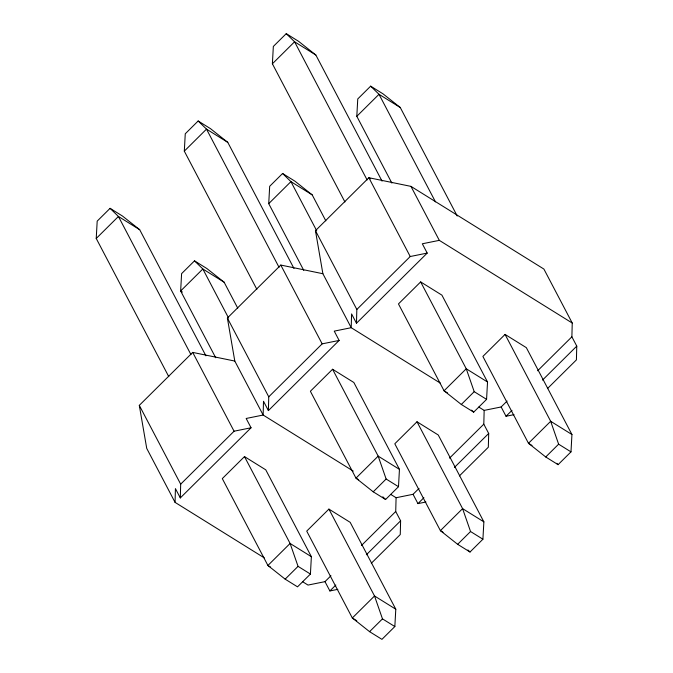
<?xml version="1.0" encoding="UTF-8"?>
<svg xmlns="http://www.w3.org/2000/svg" width="673" height="673" viewBox="0 0 673 673"><rect width="100%" height="100%" fill="white"/><g stroke="black" fill="none" stroke-linecap="round" stroke-linejoin="round"><path stroke-width="1.01" d="M264.296 557.883L175.073 502.386L175.426 488.623L180.314 497.927L251.054 427.776L246.167 418.471L263.143 415.039L353.258 471.092M180.314 497.927L180.675 484.165L139.303 405.365L192.705 352.408L234.801 361.065L263.143 415.039L263.505 401.276L268.392 410.589L339.133 340.437L334.245 331.133L351.222 327.701L440.445 383.198M268.392 410.589L268.754 396.818L227.381 318.018L280.784 265.061L322.88 273.718L351.222 327.701L351.584 313.938L356.471 323.242L427.204 253.09L422.324 243.786L439.301 240.354L572.243 323.048L571.882 336.811L576.769 346.124L576.408 359.887L547.486 388.573M356.471 323.242L356.833 309.479L315.46 230.679L368.854 177.722L410.959 186.379L543.902 269.065L572.243 323.048M371.328 563.251L400.258 534.572L400.612 520.809L395.724 511.497L396.086 497.734L390.735 494.403M459.407 475.912L488.329 447.225L488.691 433.462L483.803 424.158L484.165 410.387L478.814 407.064M168.78 376.653L96.231 238.478L97.19 221.131L110.086 208.336L122.452 216.025L139.698 229.703L205.913 355.824M256.85 289.314L184.309 151.139L185.26 133.784L198.165 120.989L210.531 128.686L227.768 142.356L293.983 268.477M344.929 201.967L272.388 63.792L273.339 46.445L286.244 33.65L298.61 41.339L315.847 55.018L382.062 181.138M303.784 270.411L268.729 203.641L269.68 186.295L282.584 173.499L294.951 181.188L312.188 194.867L325.825 220.837M310.421 574.052L311.372 556.697L265.768 469.83L244.492 456.597L222.3 478.604L267.913 565.48L285.15 579.15L297.516 586.839L310.421 574.052L298.055 566.355L290.105 543.464L244.492 456.597M391.863 183.073L356.808 116.303L357.758 98.948L370.663 86.161L383.021 93.85L400.267 107.52L457.228 216.025M398.492 486.705L399.451 469.359L353.847 382.491L332.571 369.258L310.379 391.265L355.983 478.133L373.229 491.812L385.595 499.501L398.492 486.705L386.134 479.016L378.176 456.126L332.571 369.258M394.841 626.555L395.791 609.208L350.187 522.341L328.912 509.108L306.72 531.115L352.324 617.982L369.57 631.661L381.936 639.35L394.841 626.555L382.474 618.866L374.524 595.975L328.912 509.108M486.571 399.367L487.53 382.012L441.917 295.144L420.65 281.911L398.458 303.918L444.062 390.794L461.308 404.465L473.674 412.154L486.571 399.367L474.204 391.669L466.254 368.779L420.65 281.911M482.911 539.216L483.87 521.861L438.258 434.994L416.991 421.769L394.799 443.776L440.403 530.644L457.648 544.314L470.015 552.011L482.911 539.216L470.545 531.519L462.595 508.637L416.991 421.769M570.99 451.869L571.941 434.522L526.336 347.655L505.07 334.422L482.878 356.429L528.482 443.297L545.727 456.975L558.085 464.664L570.99 451.869L558.624 444.18L550.674 421.29L505.07 334.422M96.231 238.478L118.423 216.47L139.698 229.703M184.309 151.139L206.502 129.132L227.768 142.356M272.388 63.792L294.581 41.785L315.847 55.018M237.746 308.175L224.117 282.206L206.872 268.535L194.505 260.846L181.601 273.633L180.65 290.988L215.705 357.758M268.729 203.641L290.921 181.634L312.188 194.867M356.808 116.303L379 94.296L400.267 107.52M180.675 484.165L234.078 431.208L251.054 427.776M268.754 396.818L322.157 343.861L339.133 340.437M356.833 309.479L410.227 256.522L427.204 253.09M285.15 579.15L298.055 566.355M373.229 491.812L386.134 479.016M461.308 404.465L474.204 391.669M302.657 581.75L308.015 585.073L324.992 581.649L330.948 575.743M361.477 545.466L395.724 511.497M396.086 497.734L413.062 494.302L419.027 488.396M449.556 458.12L483.803 424.158M484.165 410.387L501.141 406.963L507.097 401.058M537.626 370.781L571.882 336.811M324.992 581.649L329.879 590.953L335.835 585.047M366.364 554.771L400.612 520.809M413.062 494.302L417.95 503.614L423.906 497.709M454.435 467.432L488.691 433.462M501.141 406.963L506.029 416.267L511.985 410.362M542.514 380.085L576.769 346.124M369.57 631.661L382.474 618.866M457.648 544.314L470.545 531.519M545.727 456.975L558.624 444.18M506.029 416.267L514.021 414.652M417.95 503.614L425.942 501.999M329.879 590.953L337.863 589.338M370.638 178.825L368.854 177.722L410.227 256.522M487.53 382.012L466.254 368.779L444.062 390.794L447.604 392.998M571.941 434.522L550.674 421.29L528.482 443.297L532.023 445.501M224.117 282.206L202.842 268.981L194.505 260.846M182.425 292.09L180.65 290.988L202.842 268.981L228.643 318.127M399.451 469.359L378.176 456.126L355.983 478.133L358.642 479.79M483.87 521.861L462.595 508.637L440.403 530.644L443.061 532.293M311.372 556.697L290.105 543.464L267.913 565.48L270.571 567.129M395.791 609.208L374.524 595.975L352.324 617.982L356.757 620.742M370.663 86.161L379 94.296L435.473 201.866M286.244 33.65L294.581 41.785L367.122 179.96M282.584 173.499L290.921 181.634L316.722 230.789M556.697 463.31L558.085 464.664M198.165 120.989L206.502 129.132L279.043 267.307M471.588 410.126L473.674 412.154M467.928 549.976L470.015 552.011M110.086 208.336L118.423 216.47L190.972 354.646M382.811 496.783L385.595 499.501M410.959 186.379L439.301 240.354M280.784 265.061L322.157 343.861M192.705 352.408L234.078 431.208M175.073 502.386L146.731 448.403L139.303 405.365M315.46 230.679L322.88 273.718M227.381 318.018L234.801 361.065"/></g></svg>
